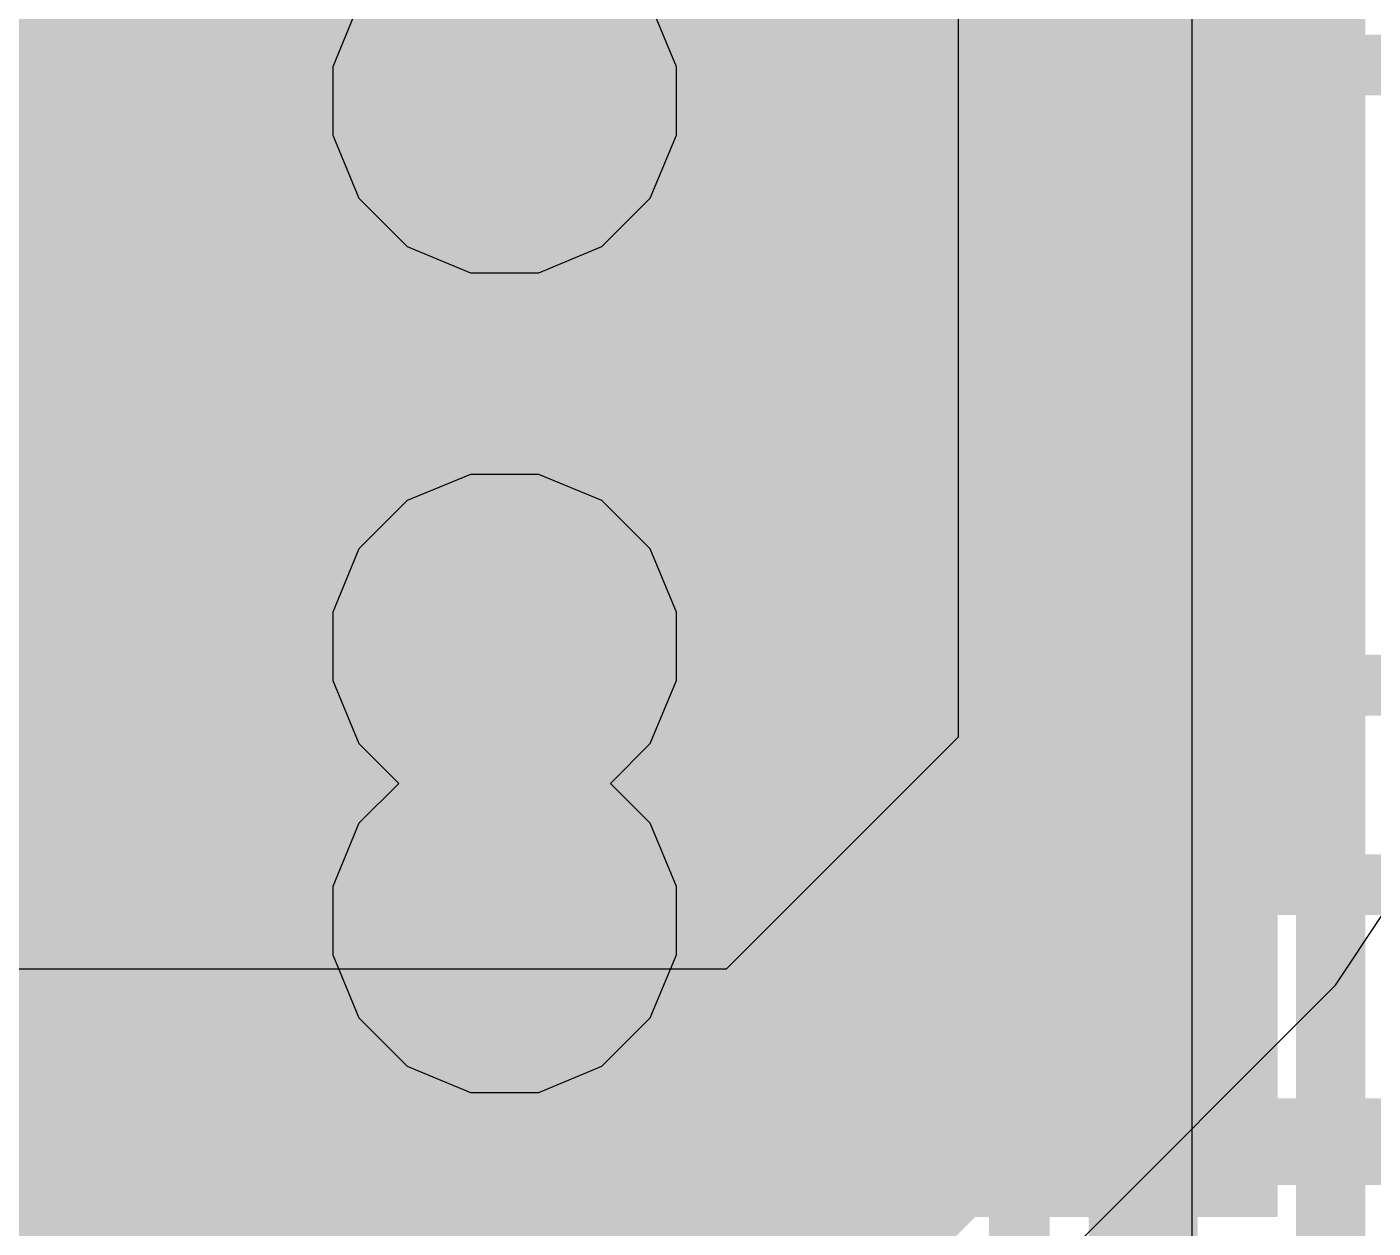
# Model space of a CAD drawing. Header units: inches. Extents: x -6 to 284, y -12 to 154.
# Drawn here: x 28.448 to 30.42, y -4.516 to -2.757 of the extents above; entities that cross this region are included whole.
import ezdxf

# ---------------------------------------------------------------- set-up
doc = ezdxf.new("R2010")
doc.units = ezdxf.units.IN
for name, color, linetype in [('Bottom Layer', 5, 'Continuous'), ('Bottom Overlay', 54, 'Continuous'), ('Bottom Paste', 16, 'Continuous'), ('Bottom Solder', 6, 'Continuous'), ('Drill Drawing', 1, 'Continuous'), ('GND-1', 16, 'Continuous'), ('PWR-2', 130, 'Continuous'), ('Signal L1', 76, 'Continuous'), ('Signal L2', 6, 'Continuous'), ('Top Layer', 1, 'Continuous'), ('Top Paste', 8, 'Continuous'), ('Top Solder', 216, 'Continuous'), ('Via Holes', 16, 'Continuous')]:
    doc.layers.add(name, color=color, linetype=linetype)

# ---------------------------------------------------------------- blocks, each defined once
blk = doc.blocks.new('R___0201_3')
at = {"layer": 'Top Layer'}
for points in [[(-0.40999791, 0.18499963), (-0.13999845, 0.18499963), (-0.13999845, -0.18499963), (-0.40999791, -0.18499963)], [(0.14000099, 0.18499963), (0.41000045, 0.18499963), (0.41000045, -0.18499963), (0.14000099, -0.18499963)]]:
    blk.add_hatch(color=1, dxfattribs=at).paths.add_polyline_path(points)
at = {"layer": 'Top Paste'}
for points in [[(-0.40999791, 0.18499963), (-0.13999845, 0.18499963), (-0.13999845, -0.18499963), (-0.40999791, -0.18499963)], [(0.14000099, 0.18499963), (0.41000045, 0.18499963), (0.41000045, -0.18499963), (0.14000099, -0.18499963)]]:
    blk.add_hatch(color=8, dxfattribs=at).paths.add_polyline_path(points)
at = {"layer": 'Top Solder'}
for points in [[(-0.46499907, 0.24000079), (-0.08499729, 0.24000079), (-0.08499729, -0.24000079), (-0.46499907, -0.24000079)], [(0.08499983, 0.24000079), (0.46500161, 0.24000079), (0.46500161, -0.24000079), (0.08499983, -0.24000079)]]:
    blk.add_hatch(color=216, dxfattribs=at).paths.add_polyline_path(points)
blk = doc.blocks.new('R___0201_4')
at = {"layer": 'Top Layer'}
for points in [[(-0.40999791, 0.18499963), (-0.13999845, 0.18499963), (-0.13999845, -0.18499963), (-0.40999791, -0.18499963)], [(0.14000099, 0.18499963), (0.41000045, 0.18499963), (0.41000045, -0.18499963), (0.14000099, -0.18499963)]]:
    blk.add_hatch(color=1, dxfattribs=at).paths.add_polyline_path(points)
at = {"layer": 'Top Paste'}
for points in [[(-0.40999791, 0.18499963), (-0.13999845, 0.18499963), (-0.13999845, -0.18499963), (-0.40999791, -0.18499963)], [(0.14000099, 0.18499963), (0.41000045, 0.18499963), (0.41000045, -0.18499963), (0.14000099, -0.18499963)]]:
    blk.add_hatch(color=8, dxfattribs=at).paths.add_polyline_path(points)
at = {"layer": 'Top Solder'}
for points in [[(-0.46499907, 0.24000079), (-0.08499729, 0.24000079), (-0.08499729, -0.24000079), (-0.46499907, -0.24000079)], [(0.08499983, 0.24000079), (0.46500161, 0.24000079), (0.46500161, -0.24000079), (0.08499983, -0.24000079)]]:
    blk.add_hatch(color=216, dxfattribs=at).paths.add_polyline_path(points)
blk = doc.blocks.new('R___0201_9')
at = {"layer": 'Top Layer'}
for points in [[(-0.40999791, 0.18499709), (-0.13999845, 0.18499709), (-0.13999845, -0.18500217), (-0.40999791, -0.18500217)], [(0.14000099, 0.18499963), (0.41000045, 0.18499963), (0.41000045, -0.18499963), (0.14000099, -0.18499963)]]:
    blk.add_hatch(color=1, dxfattribs=at).paths.add_polyline_path(points)
at = {"layer": 'Top Paste'}
for points in [[(-0.40999791, 0.18499709), (-0.13999845, 0.18499709), (-0.13999845, -0.18500217), (-0.40999791, -0.18500217)], [(0.14000099, 0.18499963), (0.41000045, 0.18499963), (0.41000045, -0.18499963), (0.14000099, -0.18499963)]]:
    blk.add_hatch(color=8, dxfattribs=at).paths.add_polyline_path(points)
at = {"layer": 'Top Solder'}
for points in [[(-0.46499907, 0.23999825), (-0.08499729, 0.23999825), (-0.08499729, -0.24000333), (-0.46499907, -0.24000333)], [(0.08499983, 0.24000079), (0.46500161, 0.24000079), (0.46500161, -0.24000079), (0.08499983, -0.24000079)]]:
    blk.add_hatch(color=216, dxfattribs=at).paths.add_polyline_path(points)
blk = doc.blocks.new('R___0201_28')
at = {"layer": 'Top Layer'}
for points in [[(-0.40999537, 0.18499963), (-0.13999591, 0.18499963), (-0.13999591, -0.18499963), (-0.40999537, -0.18499963)], [(0.14000099, 0.18499963), (0.41000045, 0.18499963), (0.41000045, -0.18499963), (0.14000099, -0.18499963)]]:
    blk.add_hatch(color=1, dxfattribs=at).paths.add_polyline_path(points)
at = {"layer": 'Top Paste'}
for points in [[(-0.40999537, 0.18499963), (-0.13999591, 0.18499963), (-0.13999591, -0.18499963), (-0.40999537, -0.18499963)], [(0.14000099, 0.18499963), (0.41000045, 0.18499963), (0.41000045, -0.18499963), (0.14000099, -0.18499963)]]:
    blk.add_hatch(color=8, dxfattribs=at).paths.add_polyline_path(points)
at = {"layer": 'Top Solder'}
for points in [[(-0.46499653, 0.24000079), (-0.08499475, 0.24000079), (-0.08499475, -0.24000079), (-0.46499653, -0.24000079)], [(0.08499983, 0.24000079), (0.46500161, 0.24000079), (0.46500161, -0.24000079), (0.08499983, -0.24000079)]]:
    blk.add_hatch(color=216, dxfattribs=at).paths.add_polyline_path(points)
blk = doc.blocks.new('R___0201_29')
at = {"layer": 'Top Layer'}
for points in [[(-0.40999537, 0.18499963), (-0.13999591, 0.18499963), (-0.13999591, -0.18499963), (-0.40999537, -0.18499963)], [(0.14000099, 0.18499963), (0.41000045, 0.18499963), (0.41000045, -0.18499963), (0.14000099, -0.18499963)]]:
    blk.add_hatch(color=1, dxfattribs=at).paths.add_polyline_path(points)
at = {"layer": 'Top Paste'}
for points in [[(-0.40999537, 0.18499963), (-0.13999591, 0.18499963), (-0.13999591, -0.18499963), (-0.40999537, -0.18499963)], [(0.14000099, 0.18499963), (0.41000045, 0.18499963), (0.41000045, -0.18499963), (0.14000099, -0.18499963)]]:
    blk.add_hatch(color=8, dxfattribs=at).paths.add_polyline_path(points)
at = {"layer": 'Top Solder'}
for points in [[(-0.46499653, 0.24000079), (-0.08499475, 0.24000079), (-0.08499475, -0.24000079), (-0.46499653, -0.24000079)], [(0.08499983, 0.24000079), (0.46500161, 0.24000079), (0.46500161, -0.24000079), (0.08499983, -0.24000079)]]:
    blk.add_hatch(color=216, dxfattribs=at).paths.add_polyline_path(points)
blk = doc.blocks.new('R___0201_30')
at = {"layer": 'Top Layer'}
for points in [[(-0.40999537, 0.18499963), (-0.13999591, 0.18499963), (-0.13999591, -0.18499963), (-0.40999537, -0.18499963)], [(0.14000099, 0.18499963), (0.41000045, 0.18499963), (0.41000045, -0.18499963), (0.14000099, -0.18499963)]]:
    blk.add_hatch(color=1, dxfattribs=at).paths.add_polyline_path(points)
at = {"layer": 'Top Paste'}
for points in [[(-0.40999537, 0.18499963), (-0.13999591, 0.18499963), (-0.13999591, -0.18499963), (-0.40999537, -0.18499963)], [(0.14000099, 0.18499963), (0.41000045, 0.18499963), (0.41000045, -0.18499963), (0.14000099, -0.18499963)]]:
    blk.add_hatch(color=8, dxfattribs=at).paths.add_polyline_path(points)
at = {"layer": 'Top Solder'}
for points in [[(-0.46499653, 0.24000079), (-0.08499475, 0.24000079), (-0.08499475, -0.24000079), (-0.46499653, -0.24000079)], [(0.08499983, 0.24000079), (0.46500161, 0.24000079), (0.46500161, -0.24000079), (0.08499983, -0.24000079)]]:
    blk.add_hatch(color=216, dxfattribs=at).paths.add_polyline_path(points)
blk = doc.blocks.new('SWPA3015S2R2MT_B_239')
at = {"layer": 'Bottom Layer'}
blk.add_hatch(color=5, dxfattribs=at).paths.add_polyline_path([(0.4000030099999999, 1.65999795), (1.90000255, 1.65999795), (1.90000255, -1.66000303), (0.4000030099999999, -1.66000303)])
at = {"layer": 'Bottom Paste'}
blk.add_hatch(color=16, dxfattribs=at).paths.add_polyline_path([(0.4000030099999999, 1.65999795), (1.90000255, 1.65999795), (1.90000255, -1.66000303), (0.4000030099999999, -1.66000303)])
at = {"layer": 'Bottom Solder'}
blk.add_hatch(color=6, dxfattribs=at).paths.add_polyline_path([(0.29840301, 1.76159795), (2.00160255, 1.76159795), (2.00160255, -1.76160303), (0.29840301, -1.76160303)])
at = {"layer": 'Bottom Overlay'}
for points in [[(1.62560254, 1.65099746, 0.127, 0.127, 0), (-1.62560254, 1.65099746, 0.127, 0.127, 0)], [(1.62560254, 1.65099746, 0.127, 0.127, 0), (1.62560254, 1.4986, 0.127, 0.127, 0)]]:
    blk.add_lwpolyline(points, format="xyseb", dxfattribs=at)
for points in [[(1.59385254, 1.65099746, 0.0635, 0.0635, 1), (1.65735254, 1.65099746, 0.0635, 0.0635, 1)], [(1.59385254, 1.65099746, 0.0635, 0.0635, 1), (1.65735254, 1.65099746, 0.0635, 0.0635, 1)], [(1.59385254, 1.4986, 0.0635, 0.0635, 1), (1.65735254, 1.4986, 0.0635, 0.0635, 1)]]:
    blk.add_lwpolyline(points, format="xyseb", close=True, dxfattribs=at)

msp = doc.modelspace()

# ---------------------------------------------------------------- hatches: boundary and pattern name
at = {"layer": 'Bottom Layer'}
for points in [[(27.2312892, -4.48561714), (30.17872044, -4.48561714), (30.17872044, -2.66918694), (27.2312892, -2.66918694)], [(28.38565062, -7.0838949), (29.14907302, -7.0838949), (29.14907302, -4.29097186), (28.38565062, -4.29097186)]]:
    msp.add_hatch(color=5, dxfattribs=at).paths.add_polyline_path(points)
at = {"layer": 'GND-1'}
h = msp.add_hatch(color=16, dxfattribs=at)
edge = h.paths.add_edge_path()
edge.add_arc((29.14784366, -2.86519366), 0.1499997, 0, 360)
h = msp.add_hatch(color=16, dxfattribs=at)
edge = h.paths.add_edge_path()
edge.add_arc((29.14784112, -3.66373918), 0.1499997, 0, 360)
h = msp.add_hatch(color=16, dxfattribs=at)
edge = h.paths.add_edge_path()
edge.add_arc((29.14784112, -4.06533858), 0.1499997, 0, 360)
at = {"layer": 'Signal L1'}
h = msp.add_hatch(color=76, dxfattribs=at)
edge = h.paths.add_edge_path()
edge.add_arc((29.14784366, -2.86519366), 0.1499997, 0, 360)
h = msp.add_hatch(color=76, dxfattribs=at)
edge = h.paths.add_edge_path()
edge.add_arc((29.14784112, -3.66373918), 0.1499997, 0, 360)
h = msp.add_hatch(color=76, dxfattribs=at)
edge = h.paths.add_edge_path()
edge.add_arc((29.14784112, -4.06533858), 0.1499997, 0, 360)
at = {"layer": 'Top Layer'}
h = msp.add_hatch(color=1, dxfattribs=at)
edge = h.paths.add_edge_path()
edge.add_arc((29.14784366, -2.86519366), 0.1499997, 0, 360)
for points in [[(28.95673914, -2.76491954), (28.68673714, -2.76491954), (28.68673714, -3.1464377), (28.95673914, -3.1464377)], [(29.33535662, -3.14959238), (29.60535862, -3.14959238), (29.60535862, -2.76807422), (29.33535662, -2.76807422)], [(30.15534228, -2.76807168), (29.88534028, -2.76807168), (29.88534028, -3.14958984), (30.15534228, -3.14958984)], [(28.68673714, -3.76830844), (28.95673914, -3.76830844), (28.95673914, -3.38679028), (28.68673714, -3.38679028)], [(29.60534338, -3.38363814), (29.33534138, -3.38363814), (29.33534138, -3.7651563), (29.60534338, -3.7651563)], [(30.15534228, -3.38363814), (29.88534028, -3.38363814), (29.88534028, -3.7651563), (30.15534228, -3.7651563)], [(28.95673406, -3.965066999999999), (28.68673206, -3.965066999999999), (28.68673206, -4.34658516), (28.95673406, -4.34658516)], [(29.33535662, -4.34973476), (29.60535862, -4.34973476), (29.60535862, -3.9682166), (29.33535662, -3.9682166)], [(30.15534228, -3.9682166), (29.88534028, -3.9682166), (29.88534028, -4.34973476), (30.15534228, -4.34973476)]]:
    msp.add_hatch(color=1, dxfattribs=at).paths.add_polyline_path(points)
h = msp.add_hatch(color=1, dxfattribs=at)
edge = h.paths.add_edge_path()
edge.add_arc((29.14784112, -3.66373918), 0.1499997, 0, 360)
h = msp.add_hatch(color=1, dxfattribs=at)
edge = h.paths.add_edge_path()
edge.add_arc((29.14784112, -4.06533858), 0.1499997, 0, 360)
at = {"layer": 'Via Holes'}
h = msp.add_hatch(color=7, dxfattribs=at)
edge = h.paths.add_edge_path()
edge.add_arc((29.14784366, -2.86519366), 0.07499858, 0, 360)
h = msp.add_hatch(color=7, dxfattribs=at)
edge = h.paths.add_edge_path()
edge.add_arc((29.14784112, -3.66373918), 0.07499858, 0, 360)
h = msp.add_hatch(color=7, dxfattribs=at)
edge = h.paths.add_edge_path()
edge.add_arc((29.14784112, -4.06533858), 0.07499858, 0, 360)

# ---------------------------------------------------------------- linework, layer by layer
at = {"layer": 'Bottom Layer'}
msp.add_line((30.15424754, -1.08693204), (30.15424754, -4.62308194), dxfattribs=at)
for points in [[(29.4789479, -2.687701, 0.3809999999999999, 0.3809999999999999, 0), (29.4789479, 3.06121054, 0.3809999999999999, 0.3809999999999999, 0)], [(29.4287194, -2.7379295, 0.3809999999999999, 0.3809999999999999, 0), (29.4789479, -2.687701, 0.3809999999999999, 0.3809999999999999, 0)], [(28.94334826, -4.52966074, 0.254, 0.254, -0.4142135623730951), (28.89930466, -4.48561714, 0.254, 0.254, 0)]]:
    msp.add_lwpolyline(points, format="xyseb", dxfattribs=at)
for points in [[(29.3836979, -2.687701, 0.1905, 0.1905, 1), (29.5741979, -2.687701, 0.1905, 0.1905, 1)], [(29.3836979, -2.687701, 0.1905, 0.1905, 1), (29.5741979, -2.687701, 0.1905, 0.1905, 1)], [(29.33346939999999, -2.7379295, 0.1905, 0.1905, 1), (29.5239694, -2.7379295, 0.1905, 0.1905, 1)], [(28.83580466, -4.48561714, 0.127, 0.127, 1), (28.96280466, -4.48561714, 0.127, 0.127, 1)], [(28.87984826, -4.52966074, 0.127, 0.127, 1), (29.00684825999999, -4.52966074, 0.127, 0.127, 1)]]:
    msp.add_lwpolyline(points, format="xyseb", close=True, dxfattribs=at)
at = {"layer": 'Drill Drawing'}
for points in [[(28.89384366, -3.11919366, 0.0508, 0.0508, 0), (28.89384366, -2.61119366, 0.0508, 0.0508, 0)], [(29.40184366, -3.11919366, 0.0508, 0.0508, 0), (29.40184366, -2.61119366, 0.0508, 0.0508, 0)], [(28.89384366, -3.11919366, 0.0508, 0.0508, 0), (29.40184366, -3.11919366, 0.0508, 0.0508, 0)], [(28.89384112, -3.409739179999999, 0.0508, 0.0508, 0), (29.40184112, -3.409739179999999, 0.0508, 0.0508, 0)], [(28.89384112, -3.91773918, 0.0508, 0.0508, 0), (28.89384112, -3.409739179999999, 0.0508, 0.0508, 0)], [(29.40184112, -3.91773918, 0.0508, 0.0508, 0), (29.40184112, -3.409739179999999, 0.0508, 0.0508, 0)], [(28.89384112, -3.81133858, 0.0508, 0.0508, 0), (29.40184112, -3.81133858, 0.0508, 0.0508, 0)], [(28.89384112, -4.31933858, 0.0508, 0.0508, 0), (28.89384112, -3.81133858, 0.0508, 0.0508, 0)], [(29.40184112, -4.31933858, 0.0508, 0.0508, 0), (29.40184112, -3.81133858, 0.0508, 0.0508, 0)], [(28.89384112, -3.91773918, 0.0508, 0.0508, 0), (29.40184112, -3.91773918, 0.0508, 0.0508, 0)], [(28.89384112, -4.31933858, 0.0508, 0.0508, 0), (29.40184112, -4.31933858, 0.0508, 0.0508, 0)]]:
    msp.add_lwpolyline(points, format="xyseb", dxfattribs=at)
for points in [[(28.88114366, -3.11919366, 0.0254, 0.0254, 1), (28.90654366, -3.11919366, 0.0254, 0.0254, 1)], [(28.88114366, -3.11919366, 0.0254, 0.0254, 1), (28.90654366, -3.11919366, 0.0254, 0.0254, 1)], [(29.38914366, -3.11919366, 0.0254, 0.0254, 1), (29.41454366, -3.11919366, 0.0254, 0.0254, 1)], [(29.38914366, -3.11919366, 0.0254, 0.0254, 1), (29.41454366, -3.11919366, 0.0254, 0.0254, 1)], [(28.88114112, -3.409739179999999, 0.0254, 0.0254, 1), (28.90654112, -3.409739179999999, 0.0254, 0.0254, 1)], [(28.88114112, -3.409739179999999, 0.0254, 0.0254, 1), (28.90654112, -3.409739179999999, 0.0254, 0.0254, 1)], [(29.38914112, -3.409739179999999, 0.0254, 0.0254, 1), (29.41454112, -3.409739179999999, 0.0254, 0.0254, 1)], [(29.38914112, -3.409739179999999, 0.0254, 0.0254, 1), (29.41454112, -3.409739179999999, 0.0254, 0.0254, 1)], [(28.88114112, -3.81133858, 0.0254, 0.0254, 1), (28.90654112, -3.81133858, 0.0254, 0.0254, 1)], [(28.88114112, -3.81133858, 0.0254, 0.0254, 1), (28.90654112, -3.81133858, 0.0254, 0.0254, 1)], [(29.38914112, -3.81133858, 0.0254, 0.0254, 1), (29.41454112, -3.81133858, 0.0254, 0.0254, 1)], [(29.38914112, -3.81133858, 0.0254, 0.0254, 1), (29.41454112, -3.81133858, 0.0254, 0.0254, 1)], [(28.88114112, -3.91773918, 0.0254, 0.0254, 1), (28.90654112, -3.91773918, 0.0254, 0.0254, 1)], [(28.88114112, -3.91773918, 0.0254, 0.0254, 1), (28.90654112, -3.91773918, 0.0254, 0.0254, 1)], [(29.38914112, -3.91773918, 0.0254, 0.0254, 1), (29.41454112, -3.91773918, 0.0254, 0.0254, 1)], [(29.38914112, -3.91773918, 0.0254, 0.0254, 1), (29.41454112, -3.91773918, 0.0254, 0.0254, 1)], [(28.88114112, -4.31933858, 0.0254, 0.0254, 1), (28.90654112, -4.31933858, 0.0254, 0.0254, 1)], [(28.88114112, -4.31933858, 0.0254, 0.0254, 1), (28.90654112, -4.31933858, 0.0254, 0.0254, 1)], [(29.38914112, -4.31933858, 0.0254, 0.0254, 1), (29.41454112, -4.31933858, 0.0254, 0.0254, 1)], [(29.38914112, -4.31933858, 0.0254, 0.0254, 1), (29.41454112, -4.31933858, 0.0254, 0.0254, 1)]]:
    msp.add_lwpolyline(points, format="xyseb", close=True, dxfattribs=at)
at = {"layer": 'GND-1'}
for p, q in [((28.93454716, -2.72267426), (28.89624396, -2.81514804)), ((29.39944336, -2.81514804), (29.36114016, -2.72267426)), ((28.89624396, -2.81514804), (28.89624396, -2.91523928)), ((29.39944336, -2.91523928), (29.39944336, -2.81514804)), ((28.89624396, -2.91523928), (28.93454716, -3.00771306)), ((29.36114016, -3.00771306), (29.39944336, -2.91523928)), ((28.93454716, -3.00771306), (29.00532426, -3.07849016)), ((29.29036306, -3.07849016), (29.36114016, -3.00771306)), ((29.00532426, -3.07849016), (29.09779804, -3.11679336)), ((29.19788928, -3.11679336), (29.29036306, -3.07849016)), ((29.09779804, -3.11679336), (29.19788928, -3.11679336)), ((29.0977955, -3.41213948), (29.00532171999999, -3.45044268)), ((29.19788674, -3.41213948), (29.0977955, -3.41213948)), ((29.29036052, -3.45044268), (29.19788674, -3.41213948)), ((29.00532171999999, -3.45044268), (28.93454462, -3.52121978)), ((29.36113762, -3.52121978), (29.29036052, -3.45044268)), ((28.93454462, -3.52121978), (28.89624142, -3.61369356)), ((29.39944082, -3.61369356), (29.36113762, -3.52121978)), ((28.89624142, -3.61369356), (28.89624142, -3.7137848)), ((29.39944082, -3.7137848), (29.39944082, -3.61369356)), ((28.89624142, -3.7137848), (28.93454462, -3.80625858)), ((29.36113762, -3.80625858), (29.39944082, -3.7137848)), ((28.93454462, -3.80625858), (28.99282492, -3.86453888)), ((29.30285732, -3.86453888), (29.36113762, -3.80625858)), ((28.99282492, -3.86453888), (28.93454462, -3.922819179999999)), ((29.36113762, -3.922819179999999), (29.30285732, -3.86453888)), ((28.93454462, -3.922819179999999), (28.89624142, -4.01529296)), ((29.39944082, -4.01529296), (29.36113762, -3.922819179999999)), ((28.89624142, -4.01529296), (28.89624142, -4.115384199999999)), ((29.39944082, -4.115384199999999), (29.39944082, -4.01529296)), ((28.89624142, -4.115384199999999), (28.93454462, -4.20785798)), ((29.36113762, -4.20785798), (29.39944082, -4.115384199999999)), ((28.93454462, -4.20785798), (29.00532171999999, -4.27863508)), ((29.29036052, -4.27863508), (29.36113762, -4.20785798)), ((29.00532171999999, -4.27863508), (29.0977955, -4.31693828)), ((29.19788674, -4.31693828), (29.29036052, -4.27863508)), ((29.0977955, -4.31693828), (29.19788674, -4.31693828))]:
    msp.add_line(p, q, dxfattribs=at)
at = {"layer": 'PWR-2'}
for p, q in [((29.81200286, -0.71505572), (29.81200286, -3.79702822)), ((29.81200286, -3.79702822), (29.4723058, -4.13672528)), ((30.36462812, -4.16002216), (30.43480324, -4.055000779999999)), ((29.4723058, -4.13672528), (26.66009908, -4.13672528)), ((29.83529974, -4.68935054), (30.36462812, -4.16002216))]:
    msp.add_line(p, q, dxfattribs=at)
for points in [[(30.13572332, -3.93111736, 0.3809999999999999, 0.3809999999999999, 0), (30.13572332, -0.71505572, 0.3809999999999999, 0.3809999999999999, 0)], [(29.60639494, -4.460445739999999, 0.3809999999999999, 0.3809999999999999, 0), (30.13572332, -3.93111736, 0.3809999999999999, 0.3809999999999999, 0)], [(26.66009908, -4.460445739999999, 0.3809999999999999, 0.3809999999999999, 0), (29.60639494, -4.460445739999999, 0.3809999999999999, 0.3809999999999999, 0)]]:
    msp.add_lwpolyline(points, format="xyseb", dxfattribs=at)
for points in [[(30.04047332, -3.93111736, 0.1905, 0.1905, 1), (30.23097332, -3.93111736, 0.1905, 0.1905, 1)], [(30.04047332, -3.93111736, 0.1905, 0.1905, 1), (30.23097332, -3.93111736, 0.1905, 0.1905, 1)], [(29.51114494, -4.460445739999999, 0.1905, 0.1905, 1), (29.70164493999999, -4.460445739999999, 0.1905, 0.1905, 1)], [(29.51114494, -4.460445739999999, 0.1905, 0.1905, 1), (29.70164493999999, -4.460445739999999, 0.1905, 0.1905, 1)]]:
    msp.add_lwpolyline(points, format="xyseb", close=True, dxfattribs=at)
at = {"layer": 'Signal L1'}
for points in [[(30.11845894, -7.291806599999999, 0.08889999999999999, 0.08889999999999999, 0), (30.11845894, -1.53326846, 0.08889999999999999, 0.08889999999999999, 0)], [(29.90152262, -7.389266399999999, 0.08889999999999999, 0.08889999999999999, 0), (29.90152262, -1.9235293, 0.08889999999999999, 0.08889999999999999, 0)], [(29.67958758, -7.47680242, 0.08889999999999999, 0.08889999999999999, 0), (29.67958758, -2.30879396, 0.08889999999999999, 0.08889999999999999, 0)], [(27.45725776, -2.81044396, 0.08889999999999999, 0.08889999999999999, 0), (29.09309396, -2.81044396, 0.08889999999999999, 0.08889999999999999, 0)], [(29.09309396, -2.81044396, 0.08889999999999999, 0.08889999999999999, -0.1874190170576267), (29.1300535, -2.82480258, 0.08889999999999999, 0.08889999999999999, 0)], [(29.1300535, -2.82480258, 0.08889999999999999, 0.08889999999999999, -0.2104564923970361), (29.14784366, -2.86519366, 0.08889999999999999, 0.08889999999999999, 0)], [(29.14784366, -2.82480258, 0.08889999999999999, 0.08889999999999999, 0), (29.18365258, -2.82480258, 0.08889999999999999, 0.08889999999999999, 0)], [(29.18365258, -2.82480258, 0.08889999999999999, 0.08889999999999999, 0), (29.22404366, -2.86519366, 0.08889999999999999, 0.08889999999999999, 0)], [(29.14784112, -3.66373918, 0.08889999999999999, 0.08889999999999999, -0.2104564923970362), (29.13005096, -3.704130259999999, 0.08889999999999999, 0.08889999999999999, 0)], [(29.18365004, -3.704130259999999, 0.08889999999999999, 0.08889999999999999, 0), (29.22404112, -3.66373918, 0.08889999999999999, 0.08889999999999999, 0)], [(29.13005096, -3.704130259999999, 0.08889999999999999, 0.08889999999999999, -0.1874190170576266), (29.09309142, -3.71848888, 0.08889999999999999, 0.08889999999999999, 0)], [(29.14784112, -3.704130259999999, 0.08889999999999999, 0.08889999999999999, 0), (29.18365004, -3.704130259999999, 0.08889999999999999, 0.08889999999999999, 0)], [(26.43399336, -3.71848888, 0.08889999999999999, 0.08889999999999999, 0), (29.09309142, -3.71848888, 0.08889999999999999, 0.08889999999999999, 0)], [(26.31300299999999, -4.010588879999999, 0.08889999999999999, 0.08889999999999999, 0), (29.09309142, -4.010588879999999, 0.08889999999999999, 0.08889999999999999, 0)], [(29.09309142, -4.010588879999999, 0.08889999999999999, 0.08889999999999999, -0.1874190170576267), (29.13005096, -4.0249475, 0.08889999999999999, 0.08889999999999999, 0)], [(29.13005096, -4.0249475, 0.08889999999999999, 0.08889999999999999, -0.2104564923970361), (29.14784112, -4.06533858, 0.08889999999999999, 0.08889999999999999, 0)], [(29.14784112, -4.0249475, 0.08889999999999999, 0.08889999999999999, 0), (29.18365004, -4.0249475, 0.08889999999999999, 0.08889999999999999, 0)], [(29.18365004, -4.0249475, 0.08889999999999999, 0.08889999999999999, 0), (29.22404112, -4.06533858, 0.08889999999999999, 0.08889999999999999, 0)]]:
    msp.add_lwpolyline(points, format="xyseb", dxfattribs=at)
for points in [[(29.07086896, -2.81044396, 0.04445, 0.04445, 1), (29.11531896, -2.81044396, 0.04445, 0.04445, 1)], [(29.07086896, -2.81044396, 0.04445, 0.04445, 1), (29.11531896, -2.81044396, 0.04445, 0.04445, 1)], [(29.1078285, -2.82480258, 0.04445, 0.04445, 1), (29.1522785, -2.82480258, 0.04445, 0.04445, 1)], [(29.1078285, -2.82480258, 0.04445, 0.04445, 1), (29.1522785, -2.82480258, 0.04445, 0.04445, 1)], [(29.12561866, -2.82480258, 0.04445, 0.04445, 1), (29.17006866, -2.82480258, 0.04445, 0.04445, 1)], [(29.16142758, -2.82480258, 0.04445, 0.04445, 1), (29.20587758, -2.82480258, 0.04445, 0.04445, 1)], [(29.16142758, -2.82480258, 0.04445, 0.04445, 1), (29.20587758, -2.82480258, 0.04445, 0.04445, 1)], [(29.12561866, -2.86519366, 0.04445, 0.04445, 1), (29.17006866, -2.86519366, 0.04445, 0.04445, 1)], [(29.20181866, -2.86519366, 0.04445, 0.04445, 1), (29.24626866, -2.86519366, 0.04445, 0.04445, 1)], [(29.12561612, -3.66373918, 0.04445, 0.04445, 1), (29.17006612, -3.66373918, 0.04445, 0.04445, 1)], [(29.20181612, -3.66373918, 0.04445, 0.04445, 1), (29.24626612, -3.66373918, 0.04445, 0.04445, 1)], [(29.10782596, -3.704130259999999, 0.04445, 0.04445, 1), (29.15227596, -3.704130259999999, 0.04445, 0.04445, 1)], [(29.10782596, -3.704130259999999, 0.04445, 0.04445, 1), (29.15227596, -3.704130259999999, 0.04445, 0.04445, 1)], [(29.12561612, -3.704130259999999, 0.04445, 0.04445, 1), (29.17006612, -3.704130259999999, 0.04445, 0.04445, 1)], [(29.16142504, -3.704130259999999, 0.04445, 0.04445, 1), (29.20587504, -3.704130259999999, 0.04445, 0.04445, 1)], [(29.16142504, -3.704130259999999, 0.04445, 0.04445, 1), (29.20587504, -3.704130259999999, 0.04445, 0.04445, 1)], [(29.07086642, -3.71848888, 0.04445, 0.04445, 1), (29.11531642, -3.71848888, 0.04445, 0.04445, 1)], [(29.07086642, -3.71848888, 0.04445, 0.04445, 1), (29.11531642, -3.71848888, 0.04445, 0.04445, 1)], [(29.07086642, -4.010588879999999, 0.04445, 0.04445, 1), (29.11531642, -4.010588879999999, 0.04445, 0.04445, 1)], [(29.07086642, -4.010588879999999, 0.04445, 0.04445, 1), (29.11531642, -4.010588879999999, 0.04445, 0.04445, 1)], [(29.10782596, -4.0249475, 0.04445, 0.04445, 1), (29.15227596, -4.0249475, 0.04445, 0.04445, 1)], [(29.10782596, -4.0249475, 0.04445, 0.04445, 1), (29.15227596, -4.0249475, 0.04445, 0.04445, 1)], [(29.12561612, -4.0249475, 0.04445, 0.04445, 1), (29.17006612, -4.0249475, 0.04445, 0.04445, 1)], [(29.16142504, -4.0249475, 0.04445, 0.04445, 1), (29.20587504, -4.0249475, 0.04445, 0.04445, 1)], [(29.16142504, -4.0249475, 0.04445, 0.04445, 1), (29.20587504, -4.0249475, 0.04445, 0.04445, 1)], [(29.12561612, -4.06533858, 0.04445, 0.04445, 1), (29.17006612, -4.06533858, 0.04445, 0.04445, 1)], [(29.20181612, -4.06533858, 0.04445, 0.04445, 1), (29.24626612, -4.06533858, 0.04445, 0.04445, 1)]]:
    msp.add_lwpolyline(points, format="xyseb", close=True, dxfattribs=at)
at = {"layer": 'Signal L2'}
for points in [[(29.75018434, -8.059031379999999, 0.1016, 0.1016, 0), (29.75018434, 2.20321886, 0.1016, 0.1016, 0)], [(29.44778464, -8.18429148, 0.1016, 0.1016, 0), (29.44778464, 2.07795876, 0.1016, 0.1016, 0)], [(29.1453824, -8.309549039999998, 0.1016, 0.1016, 0), (29.1453824, 1.9527012, 0.1016, 0.1016, 0)], [(28.84298524, -8.4348066, 0.1016, 0.1016, 0), (28.84298524, 1.82744364, 0.1016, 0.1016, 0)], [(28.540583, -8.56006416, 0.1016, 0.1016, 0), (28.540583, 1.70218608, 0.1016, 0.1016, 0)], [(30.0541055, -7.9331439, 0.1016, 0.1016, 0), (30.0541055, -1.49858222, 0.1016, 0.1016, 0)], [(30.35770661999999, -7.8073885, 0.1016, 0.1016, 0), (30.35770661999999, -1.63953698, 0.1016, 0.1016, 0)]]:
    msp.add_lwpolyline(points, format="xyseb", dxfattribs=at)
at = {"layer": 'Top Layer'}
for points in [[(28.8217356, -2.96144188, 0.08889999999999999, 0.08889999999999999, 0), (28.82173814, -2.8125928, 0.08889999999999999, 0.08889999999999999, 0)], [(28.82173814, -2.8125928, 0.08889999999999999, 0.08889999999999999, 0), (28.82173814, -2.81259026, 0.08889999999999999, 0.08889999999999999, 0)], [(28.82269572, -2.81259026, 0.08889999999999999, 0.08889999999999999, -0.001639136921633103), (28.82173814, -2.8125928, 0.08889999999999999, 0.08889999999999999, 0)], [(28.82269572, -2.81259026, 0.08889999999999999, 0.08889999999999999, 0), (29.14748298, -2.81045158, 0.08889999999999999, 0.08889999999999999, 0)], [(29.14748298, -2.81045158, 0.08889999999999999, 0.08889999999999999, 0), (29.14784366, -2.81044904, 0.08889999999999999, 0.08889999999999999, 0)], [(29.14784366, -2.86519366, 0.08889999999999999, 0.08889999999999999, 0), (29.14784366, -2.81044904, 0.08889999999999999, 0.08889999999999999, 0)], [(29.14784366, -2.81044904, 0.08889999999999999, 0.08889999999999999, 0), (29.14820688, -2.81045158, 0.08889999999999999, 0.08889999999999999, 0)], [(29.14820688, -2.81045158, 0.08889999999999999, 0.08889999999999999, 0), (29.46938226, -2.81258772, 0.08889999999999999, 0.08889999999999999, 0)], [(29.47035, -2.81259026, 0.08889999999999999, 0.08889999999999999, -0.001656527820082466), (29.46938226, -2.81258772, 0.08889999999999999, 0.08889999999999999, 0)], [(29.47035, -2.96144442, 0.08889999999999999, 0.08889999999999999, 0), (29.47035, -2.81259026, 0.08889999999999999, 0.08889999999999999, 0)], [(30.0203489, -2.81259026, 0.08889999999999999, 0.08889999999999999, 0), (33.34175957999999, -2.81259026, 0.08889999999999999, 0.08889999999999999, 0)], [(30.0203489, -2.96144188, 0.08889999999999999, 0.08889999999999999, 0), (30.0203489, -2.81259026, 0.08889999999999999, 0.08889999999999999, 0)], [(28.8217356, -3.720635179999999, 0.08889999999999999, 0.08889999999999999, 0), (28.82173814, -3.5717861, 0.08889999999999999, 0.08889999999999999, 0)], [(29.47034746, -3.720632639999999, 0.08889999999999999, 0.08889999999999999, 0), (29.47034746, -3.57178102, 0.08889999999999999, 0.08889999999999999, 0)], [(30.0203489, -3.720635179999999, 0.08889999999999999, 0.08889999999999999, 0), (30.0203489, -3.5717861, 0.08889999999999999, 0.08889999999999999, 0)], [(29.14784112, -3.71848888, 0.08889999999999999, 0.08889999999999999, 0), (29.14784112, -3.66373918, 0.08889999999999999, 0.08889999999999999, 0)], [(28.82173306, -3.720635179999999, 0.08889999999999999, 0.08889999999999999, 0), (28.8217356, -3.720635179999999, 0.08889999999999999, 0.08889999999999999, 0)], [(28.8217356, -3.720635179999999, 0.08889999999999999, 0.08889999999999999, 0), (28.82271858, -3.72062756, 0.08889999999999999, 0.08889999999999999, 0)], [(28.8217356, -3.72063772, 0.08889999999999999, 0.08889999999999999, 0), (28.8217356, -3.720635179999999, 0.08889999999999999, 0.08889999999999999, 0)], [(28.82271858, -3.72062756, 0.08889999999999999, 0.08889999999999999, 0), (29.146881, -3.71849396, 0.08889999999999999, 0.08889999999999999, 0)], [(29.146881, -3.71849142, 0.08889999999999999, 0.08889999999999999, -0.00164351323020986), (29.14784112, -3.71848888, 0.08889999999999999, 0.08889999999999999, 0)], [(29.14784112, -3.71848888, 0.08889999999999999, 0.08889999999999999, -0.001652208830655035), (29.14880631999999, -3.71849142, 0.08889999999999999, 0.08889999999999999, 0)], [(29.14880631999999, -3.71849396, 0.08889999999999999, 0.08889999999999999, 0), (29.46935686, -3.72062502, 0.08889999999999999, 0.08889999999999999, 0)], [(29.46935686, -3.72062502, 0.08889999999999999, 0.08889999999999999, 0), (29.47034746, -3.720632639999999, 0.08889999999999999, 0.08889999999999999, 0)], [(29.47034746, -3.720635179999999, 0.08889999999999999, 0.08889999999999999, 0), (29.47034746, -3.720632639999999, 0.08889999999999999, 0.08889999999999999, 0)], [(30.0203489, -3.720635179999999, 0.08889999999999999, 0.08889999999999999, 0), (31.23699874, -3.720635179999999, 0.08889999999999999, 0.08889999999999999, 0)], [(28.82173306, -4.161586799999999, 0.08889999999999999, 0.08889999999999999, 0), (28.8217356, -4.01273772, 0.08889999999999999, 0.08889999999999999, 0)], [(28.8217356, -4.01273772, 0.08889999999999999, 0.08889999999999999, 0), (28.8217356, -4.01273518, 0.08889999999999999, 0.08889999999999999, 0)], [(28.82269318, -4.01273518, 0.08889999999999999, 0.08889999999999999, -0.001639136921633103), (28.8217356, -4.01273772, 0.08889999999999999, 0.08889999999999999, 0)], [(28.82269318, -4.01273518, 0.08889999999999999, 0.08889999999999999, 0), (29.14748044, -4.0105965, 0.08889999999999999, 0.08889999999999999, 0)], [(29.14748044, -4.0105965, 0.08889999999999999, 0.08889999999999999, 0), (29.14784112, -4.01059396, 0.08889999999999999, 0.08889999999999999, 0)], [(29.14784112, -4.06533858, 0.08889999999999999, 0.08889999999999999, 0), (29.14784112, -4.01059396, 0.08889999999999999, 0.08889999999999999, 0)], [(29.14784112, -4.01059396, 0.08889999999999999, 0.08889999999999999, 0), (29.14820434, -4.0105965, 0.08889999999999999, 0.08889999999999999, 0)], [(29.14820434, -4.0105965, 0.08889999999999999, 0.08889999999999999, 0), (29.46937972, -4.012732639999999, 0.08889999999999999, 0.08889999999999999, 0)], [(29.47034746, -4.01273518, 0.08889999999999999, 0.08889999999999999, -0.001656527820082466), (29.46937972, -4.012732639999999, 0.08889999999999999, 0.08889999999999999, 0)], [(29.47034746, -4.16158934, 0.08889999999999999, 0.08889999999999999, 0), (29.47034746, -4.01273518, 0.08889999999999999, 0.08889999999999999, 0)], [(30.0203489, -4.01273518, 0.08889999999999999, 0.08889999999999999, 0), (31.11600838, -4.01273518, 0.08889999999999999, 0.08889999999999999, 0)], [(30.0203489, -4.161586799999999, 0.08889999999999999, 0.08889999999999999, 0), (30.0203489, -4.01273518, 0.08889999999999999, 0.08889999999999999, 0)]]:
    msp.add_lwpolyline(points, format="xyseb", dxfattribs=at)
for points in [[(28.79951314, -2.81259026, 0.04445, 0.04445, 1), (28.84396314, -2.81259026, 0.04445, 0.04445, 1)], [(28.79951314, -2.8125928, 0.04445, 0.04445, 1), (28.84396314, -2.8125928, 0.04445, 0.04445, 1)], [(28.79951314, -2.8125928, 0.04445, 0.04445, 1), (28.84396314, -2.8125928, 0.04445, 0.04445, 1)], [(28.79951314, -2.8125928, 0.04445, 0.04445, 1), (28.84396314, -2.8125928, 0.04445, 0.04445, 1)], [(28.80047072, -2.81259026, 0.04445, 0.04445, 1), (28.84492072, -2.81259026, 0.04445, 0.04445, 1)], [(28.80047072, -2.81259026, 0.04445, 0.04445, 1), (28.84492072, -2.81259026, 0.04445, 0.04445, 1)], [(29.12525798, -2.81045158, 0.04445, 0.04445, 1), (29.16970798, -2.81045158, 0.04445, 0.04445, 1)], [(29.12525798, -2.81045158, 0.04445, 0.04445, 1), (29.16970798, -2.81045158, 0.04445, 0.04445, 1)], [(29.12561866, -2.81044904, 0.04445, 0.04445, 1), (29.17006866, -2.81044904, 0.04445, 0.04445, 1)], [(29.12561866, -2.81044904, 0.04445, 0.04445, 1), (29.17006866, -2.81044904, 0.04445, 0.04445, 1)], [(29.12561866, -2.81044904, 0.04445, 0.04445, 1), (29.17006866, -2.81044904, 0.04445, 0.04445, 1)], [(29.12598188, -2.81045158, 0.04445, 0.04445, 1), (29.17043188, -2.81045158, 0.04445, 0.04445, 1)], [(29.12598188, -2.81045158, 0.04445, 0.04445, 1), (29.17043188, -2.81045158, 0.04445, 0.04445, 1)], [(29.44715726, -2.81258772, 0.04445, 0.04445, 1), (29.49160725999999, -2.81258772, 0.04445, 0.04445, 1)], [(29.44715726, -2.81258772, 0.04445, 0.04445, 1), (29.49160725999999, -2.81258772, 0.04445, 0.04445, 1)], [(29.448125, -2.81259026, 0.04445, 0.04445, 1), (29.492575, -2.81259026, 0.04445, 0.04445, 1)], [(29.448125, -2.81259026, 0.04445, 0.04445, 1), (29.492575, -2.81259026, 0.04445, 0.04445, 1)], [(29.9981239, -2.81259026, 0.04445, 0.04445, 1), (30.0425739, -2.81259026, 0.04445, 0.04445, 1)], [(29.9981239, -2.81259026, 0.04445, 0.04445, 1), (30.0425739, -2.81259026, 0.04445, 0.04445, 1)], [(29.12561866, -2.86519366, 0.04445, 0.04445, 1), (29.17006866, -2.86519366, 0.04445, 0.04445, 1)], [(28.7995106, -2.96144188, 0.04445, 0.04445, 1), (28.8439606, -2.96144188, 0.04445, 0.04445, 1)], [(29.448125, -2.96144442, 0.04445, 0.04445, 1), (29.492575, -2.96144442, 0.04445, 0.04445, 1)], [(29.9981239, -2.96144188, 0.04445, 0.04445, 1), (30.0425739, -2.96144188, 0.04445, 0.04445, 1)], [(28.79951314, -3.5717861, 0.04445, 0.04445, 1), (28.84396314, -3.5717861, 0.04445, 0.04445, 1)], [(29.44812246, -3.57178102, 0.04445, 0.04445, 1), (29.49257245999999, -3.57178102, 0.04445, 0.04445, 1)], [(29.9981239, -3.5717861, 0.04445, 0.04445, 1), (30.0425739, -3.5717861, 0.04445, 0.04445, 1)], [(29.12561612, -3.66373918, 0.04445, 0.04445, 1), (29.17006612, -3.66373918, 0.04445, 0.04445, 1)], [(28.79950806, -3.720635179999999, 0.04445, 0.04445, 1), (28.84395805999999, -3.720635179999999, 0.04445, 0.04445, 1)], [(28.7995106, -3.720635179999999, 0.04445, 0.04445, 1), (28.8439606, -3.720635179999999, 0.04445, 0.04445, 1)], [(28.7995106, -3.720635179999999, 0.04445, 0.04445, 1), (28.8439606, -3.720635179999999, 0.04445, 0.04445, 1)], [(28.7995106, -3.720635179999999, 0.04445, 0.04445, 1), (28.8439606, -3.720635179999999, 0.04445, 0.04445, 1)], [(28.7995106, -3.720635179999999, 0.04445, 0.04445, 1), (28.8439606, -3.720635179999999, 0.04445, 0.04445, 1)], [(28.7995106, -3.72063772, 0.04445, 0.04445, 1), (28.8439606, -3.72063772, 0.04445, 0.04445, 1)], [(28.80049358, -3.72062756, 0.04445, 0.04445, 1), (28.84494358, -3.72062756, 0.04445, 0.04445, 1)], [(28.80049358, -3.72062756, 0.04445, 0.04445, 1), (28.84494358, -3.72062756, 0.04445, 0.04445, 1)], [(29.124656, -3.71849142, 0.04445, 0.04445, 1), (29.169106, -3.71849142, 0.04445, 0.04445, 1)], [(29.124656, -3.71849396, 0.04445, 0.04445, 1), (29.169106, -3.71849396, 0.04445, 0.04445, 1)], [(29.12561612, -3.71848888, 0.04445, 0.04445, 1), (29.17006612, -3.71848888, 0.04445, 0.04445, 1)], [(29.12561612, -3.71848888, 0.04445, 0.04445, 1), (29.17006612, -3.71848888, 0.04445, 0.04445, 1)], [(29.12561612, -3.71848888, 0.04445, 0.04445, 1), (29.17006612, -3.71848888, 0.04445, 0.04445, 1)], [(29.12658132, -3.71849142, 0.04445, 0.04445, 1), (29.17103132, -3.71849142, 0.04445, 0.04445, 1)], [(29.12658132, -3.71849396, 0.04445, 0.04445, 1), (29.17103132, -3.71849396, 0.04445, 0.04445, 1)], [(29.44713186, -3.72062502, 0.04445, 0.04445, 1), (29.49158186, -3.72062502, 0.04445, 0.04445, 1)], [(29.44713186, -3.72062502, 0.04445, 0.04445, 1), (29.49158186, -3.72062502, 0.04445, 0.04445, 1)], [(29.44812246, -3.720632639999999, 0.04445, 0.04445, 1), (29.49257245999999, -3.720632639999999, 0.04445, 0.04445, 1)], [(29.44812246, -3.720632639999999, 0.04445, 0.04445, 1), (29.49257245999999, -3.720632639999999, 0.04445, 0.04445, 1)], [(29.44812246, -3.720632639999999, 0.04445, 0.04445, 1), (29.49257245999999, -3.720632639999999, 0.04445, 0.04445, 1)], [(29.44812246, -3.720635179999999, 0.04445, 0.04445, 1), (29.49257245999999, -3.720635179999999, 0.04445, 0.04445, 1)], [(29.9981239, -3.720635179999999, 0.04445, 0.04445, 1), (30.0425739, -3.720635179999999, 0.04445, 0.04445, 1)], [(29.9981239, -3.720635179999999, 0.04445, 0.04445, 1), (30.0425739, -3.720635179999999, 0.04445, 0.04445, 1)], [(28.7995106, -4.01273518, 0.04445, 0.04445, 1), (28.8439606, -4.01273518, 0.04445, 0.04445, 1)], [(28.7995106, -4.01273772, 0.04445, 0.04445, 1), (28.8439606, -4.01273772, 0.04445, 0.04445, 1)], [(28.7995106, -4.01273772, 0.04445, 0.04445, 1), (28.8439606, -4.01273772, 0.04445, 0.04445, 1)], [(28.7995106, -4.01273772, 0.04445, 0.04445, 1), (28.8439606, -4.01273772, 0.04445, 0.04445, 1)], [(28.80046818, -4.01273518, 0.04445, 0.04445, 1), (28.84491818, -4.01273518, 0.04445, 0.04445, 1)], [(28.80046818, -4.01273518, 0.04445, 0.04445, 1), (28.84491818, -4.01273518, 0.04445, 0.04445, 1)], [(29.12525544, -4.0105965, 0.04445, 0.04445, 1), (29.16970544, -4.0105965, 0.04445, 0.04445, 1)], [(29.12525544, -4.0105965, 0.04445, 0.04445, 1), (29.16970544, -4.0105965, 0.04445, 0.04445, 1)], [(29.12561612, -4.01059396, 0.04445, 0.04445, 1), (29.17006612, -4.01059396, 0.04445, 0.04445, 1)], [(29.12561612, -4.01059396, 0.04445, 0.04445, 1), (29.17006612, -4.01059396, 0.04445, 0.04445, 1)], [(29.12561612, -4.01059396, 0.04445, 0.04445, 1), (29.17006612, -4.01059396, 0.04445, 0.04445, 1)], [(29.12597934, -4.0105965, 0.04445, 0.04445, 1), (29.17042934, -4.0105965, 0.04445, 0.04445, 1)], [(29.12597934, -4.0105965, 0.04445, 0.04445, 1), (29.17042934, -4.0105965, 0.04445, 0.04445, 1)], [(29.44715472, -4.012732639999999, 0.04445, 0.04445, 1), (29.49160472, -4.012732639999999, 0.04445, 0.04445, 1)], [(29.44715472, -4.012732639999999, 0.04445, 0.04445, 1), (29.49160472, -4.012732639999999, 0.04445, 0.04445, 1)], [(29.44812246, -4.01273518, 0.04445, 0.04445, 1), (29.49257245999999, -4.01273518, 0.04445, 0.04445, 1)], [(29.44812246, -4.01273518, 0.04445, 0.04445, 1), (29.49257245999999, -4.01273518, 0.04445, 0.04445, 1)], [(29.9981239, -4.01273518, 0.04445, 0.04445, 1), (30.0425739, -4.01273518, 0.04445, 0.04445, 1)], [(29.9981239, -4.01273518, 0.04445, 0.04445, 1), (30.0425739, -4.01273518, 0.04445, 0.04445, 1)], [(29.12561612, -4.06533858, 0.04445, 0.04445, 1), (29.17006612, -4.06533858, 0.04445, 0.04445, 1)], [(28.79950806, -4.161586799999999, 0.04445, 0.04445, 1), (28.84395805999999, -4.161586799999999, 0.04445, 0.04445, 1)], [(29.44812246, -4.16158934, 0.04445, 0.04445, 1), (29.49257245999999, -4.16158934, 0.04445, 0.04445, 1)], [(29.9981239, -4.161586799999999, 0.04445, 0.04445, 1), (30.0425739, -4.161586799999999, 0.04445, 0.04445, 1)]]:
    msp.add_lwpolyline(points, format="xyseb", close=True, dxfattribs=at)

# ---------------------------------------------------------------- block references
at = {"rotation": 180}
for name, p in [('SWPA3015S2R2MT_B_239', (30.57872218, -2.73793204)), ('R___0201_28', (28.54673996, -2.96144188)), ('R___0201_29', (28.5467425, -3.5717861)), ('R___0201_30', (28.54673742, -4.161586799999999))]:
    msp.add_blockref(name, p, dxfattribs=at)
for name, p in [('R___0201_9', (29.74534818, -2.96144188)), ('R___0201_3', (29.74534818, -3.5717861)), ('R___0201_4', (29.74534818, -4.161586799999999))]:
    msp.add_blockref(name, p)

doc.saveas('drawing.dxf')
